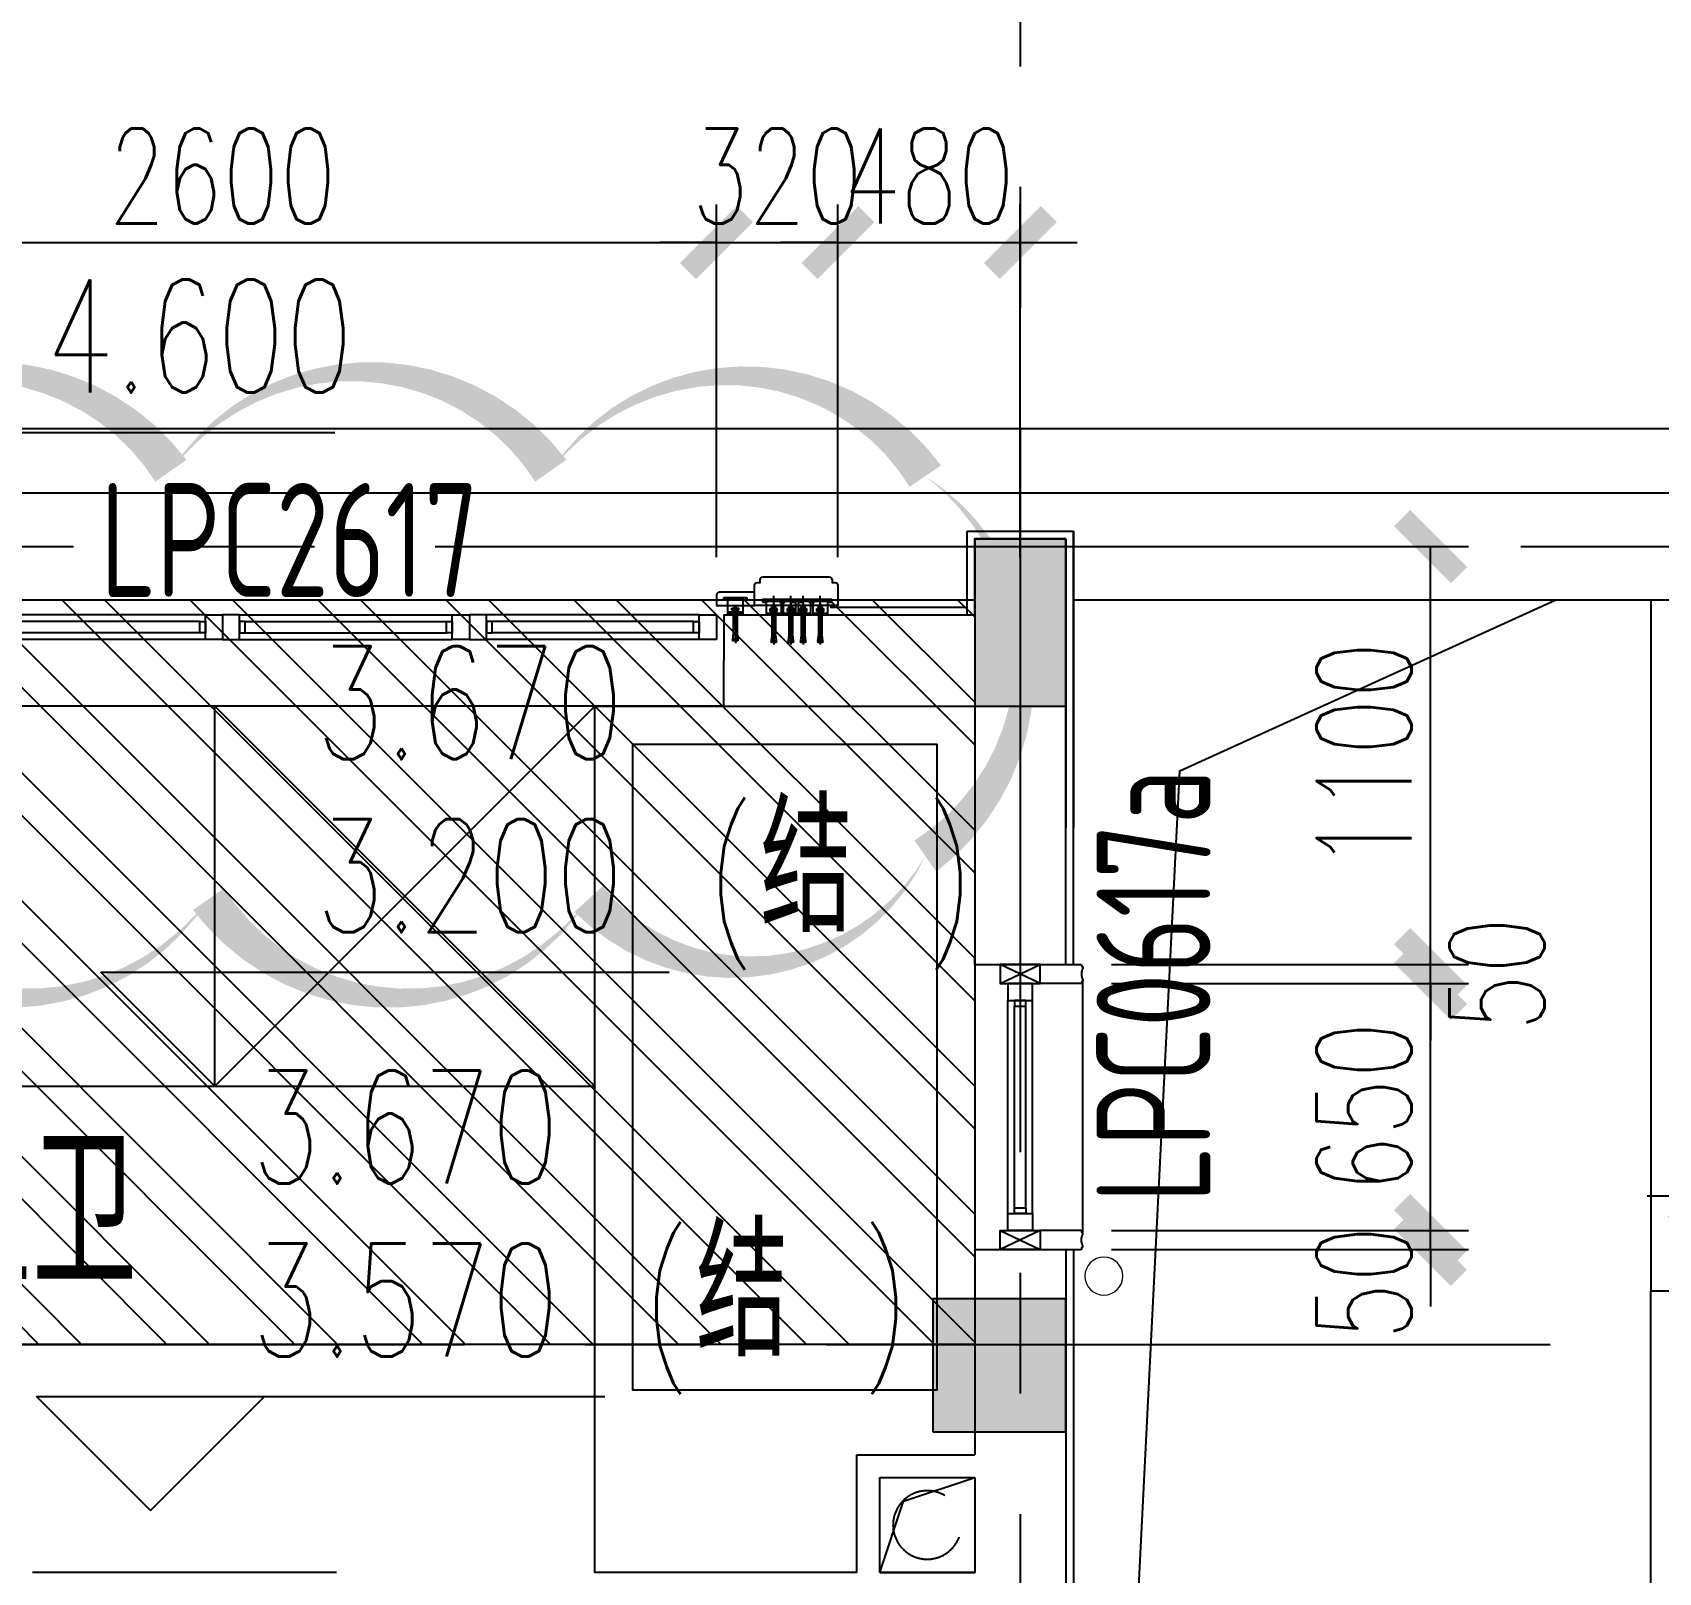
# Model space of a CAD drawing. Extents: x 296441 to 853063, y 459050 to 1117990.
# Drawn here: x 654098 to 658378, y 659470 to 663522 of the extents above; entities that cross this region are included whole.
import ezdxf
from ezdxf.enums import TextEntityAlignment as Align

# ---------------------------------------------------------------- set-up
doc = ezdxf.new("R2010")
doc.units = 0
doc.header["$LTSCALE"] = 1000
for name, pattern in [('14-GRID$0$CENTER2', [28.575, 19.05, -3.175, 3.175, -3.175]), ('5-GRID$0$CENTER2', [28.575, 19.05, -3.175, 3.175, -3.175]), ('CENTER', [50.8, 31.75, -6.35, 6.35, -6.35]), ('DASH', [0.35, 0.25, -0.1]), ('DOTE', [2.42, 2, -0.2, 0.02, -0.2]), ('E1-FL02$0$HIDDEN2', [4.7625, 3.175, -1.5875]), ('E4-FL01$0$HIDDEN', [0.375, 0.25, -0.125])]:
    doc.linetypes.add(name, pattern=pattern)
for name, color, linetype in [('0-COL-H1', 170, 'Continuous'), ('14-GRID$0$G-GRID', 9, '14-GRID$0$CENTER2'), ('14-PLAN-BS01-P$0$A-ANNO-LEVL', 3, 'Continuous'), ('5-GRID$0$G-GRID', 8, '5-GRID$0$CENTER2'), ('5PJ(配件)', 13, 'Continuous'), ('8XX(虚线)', 8, 'DASH'), ('D-TEXT-FL01-mi$0$A-WIND-IDEN', 33, 'Continuous'), ('DIM_ELEV', 3, 'Continuous'), ('DZ-TEXT-FL01$0$A-ROOM-IDEN', 4, 'Continuous'), ('E-TEXT-BS01-MI-14$0$A-WIND-IDEN', 33, 'Continuous'), ('E1-FL02$0$A-HOLE', 211, 'Continuous'), ('E1-FL02$0$A-WALL-FNSH', 6, 'Continuous'), ('E1-FL02$0$AUDIT_I_171201172723-2', 140, 'Continuous'), ('E2-E3-FL02$0$A-SECT-WIND', 155, 'Continuous'), ('E2-E3-FL02$0$A-SECT-WOOD', 17, 'Continuous'), ('E2-E3-FL02$0$A-WALL', 1, 'Continuous'), ('E2-E3-FL02$0$A-WALL-FNSH', 6, 'Continuous'), ('E2-E3-FL02$0$E1-FL02$0$A-FIXT', 162, 'Continuous'), ('E2-E3-FL02$0$E1-FL02$0$A-FLOR', 23, 'Continuous'), ('E2-E3-FL02$0$E1-FL02$0$A-HOLE', 211, 'Continuous'), ('E2-E3-FL02$0$E1-FL02$0$A-OVLK', 140, 'Continuous'), ('E2-E3-FL02$0$E1-FL02$0$A-SECT-WIND', 155, 'Continuous'), ('E2-E3-FL02$0$E1-FL02$0$A-SECT-WOOD', 17, 'Continuous'), ('E2-E3-FL02$0$E1-FL02$0$A-WALL', 1, 'Continuous'), ('E2-E3-FL02$0$E1-FL02$0$A-WALL-FNSH', 6, 'Continuous'), ('E2-E3-FL02$0$E1-FL02$0$AUDIT_I_171201172723-2', 140, 'Continuous'), ('E2-E3-FL02$0$E1-FL02$0$G-XREF', 2, 'Continuous'), ('E2-E3-FL02$0$G-XREF', 2, 'Continuous'), ('E2-E3-FL02$0$menchuangtao1$0$A-DETL-STONE', 42, 'Continuous'), ('E2-E3-FL02$0$menchuangtao1$0$A-WALL', 1, 'Continuous'), ('E2-E3-FL02$0$menchuangtao1$0$A_CUR_FRAME', 112, 'Continuous'), ('E4-FL01$0$A-HOLE', 211, 'Continuous'), ('PUB_TEXT', 7, 'Continuous'), ('WALL', 242, 'Continuous'), ('ZT0_默认图层-----PM、LM、DY、JD', 7, 'Continuous'), ('ZT1_Dim---标注---PM、LM、DY、JD', 252, 'Continuous'), ('ZT3_型材--铝断面-------------JD', 6, 'Continuous'), ('ZT3_辅材--五金件-------------JD', 13, 'Continuous'), ('卫生间降板', 251, 'Continuous')]:
    doc.layers.add(name, color=color, linetype=linetype)
doc.layers.add('E2-E3-FL02$0$E1-FL02$0$P-SEWG-EQPM', color=4, linetype='Continuous', lineweight=0)
doc.layers.add('疑问', color=1, linetype='Continuous', plot=False)
doc.styles.add('_TCH_DIM', font='SIMPLEX', dxfattribs={"bigfont": 'GBCBIG'})
doc.styles.get("Standard").update_dxf_attribs({"font": 'gbenor.shx', "bigfont": 'gbcbig.shx'})
doc.styles.add('ZT-DIMSTYLE', font='ROMANS.shx', dxfattribs={"width": 0.7, "bigfont": 'CHINESE.shx'})
doc.styles.add('ZT_文字标注', font='ROMANS.shx', dxfattribs={"width": 0.7, "bigfont": '@1chinese.shx'})
doc.dimstyles.new('ZT-DIM100', dxfattribs={"dimscale": 100, "dimtxt": 2.5, "dimasz": 1.5, "dimexe": 1, "dimexo": 1, "dimgap": 0.5, "dimtad": 1, "dimdec": 0, "dimdsep": 46, "dimtxsty": 'ZT-DIMSTYLE', "dimblk": 'ARCHTICK', "dimcen": 2.5, "dimclrd": 175, "dimclre": 175, "dimclrt": 7, "dimazin": 2, "dimtfac": 1, "dimtix": 1, "dimtmove": 2, "dimatfit": 3, "dimfxl": 0, "dimarcsym": 0})

# ---------------------------------------------------------------- blocks, each defined once
blk = doc.blocks.new('yyyyij')
at = {"layer": '14-PLAN-BS01-P$0$A-ANNO-LEVL'}
blk.add_line((753393, 159723.4), (754889, 159723.4), dxfattribs=at)
at = {"layer": 'DIM_ELEV'}
for p, q in [((754573, 158003.4), (754273, 158303.4)), ((754273, 158303.4), (755769, 158303.4)), ((754573, 158003.4), (754873, 158303.4)), ((754403.6, 156886.7), (754103.6, 157186.7)), ((754103.6, 157186.7), (755599.6, 157186.7)), ((754403.6, 156886.7), (754703.6, 157186.7))]:
    blk.add_line(p, q, dxfattribs=at)
at = {"layer": 'DZ-TEXT-FL01$0$A-ROOM-IDEN'}
blk.add_text('主卫', height=385.82, dxfattribs=at).set_placement((753813, 157479.6))
at = {"layer": 'E-TEXT-BS01-MI-14$0$A-WIND-IDEN', "color": 2, "width": 0.8}
blk.add_text('LPC2617', height=300, dxfattribs=at).set_placement((754271.3, 159290.5))
blk.add_text('LPC0617a', height=300, rotation=90, dxfattribs=at).set_placement((757193.7, 157696.7, 0.1))
at = {"layer": 'PUB_TEXT', "style": '_TCH_DIM', "width": 0.705882}
for s, p in [('4.600', (754127.4, 159828.4)), ('3.670', (754839, 158863.4)), ('(', (755869, 158408.4)), (')', (756444.8, 158408.4)), ('3.200', (754839, 158408.4)), ('3.670', (754669.6, 157746.7)), ('(', (755699.6, 157291.7)), (')', (756275.4, 157291.7)), ('3.570', (754669.6, 157291.7))]:
    blk.add_text(s, height=297.5, dxfattribs=at).set_placement(p)
at = {"layer": 'PUB_TEXT', "style": '_TCH_DIM'}
for p in [(756009, 158408.4), (755839.6, 157291.7)]:
    blk.add_text('结', height=337.6, dxfattribs=at).set_placement(p)
blk = doc.blocks.new('EWRV')
at = {"layer": 'E1-FL02$0$A-WALL-FNSH'}
for p in [(1752001.8, 629233.7), (1752641.8, 625033.7)]:
    blk.add_line(p, (1752641.8, 629233.7), dxfattribs=at)
at = {"layer": 'E1-FL02$0$AUDIT_I_171201172723-2'}
blk.add_lwpolyline([(1752641.8, 631053.7), (1752641.8, 629233.7)], dxfattribs=at)
blk = doc.blocks.new('E2-E3-FL02$0$menchuangtao1')
at = {"layer": 'E2-E3-FL02$0$menchuangtao1$0$A-DETL-STONE'}
blk.add_lwpolyline([(-10, -52.5), (-10, -159.2, -0.471625), (-15, -162.1, -0.528396), (-19.5, -164.7, 0.241692), (-50.5, -164.7, -0.528396), (-55, -162.1, -0.471625), (-60, -159.2), (-60, -52.5)], format="xyb", close=True, dxfattribs=at)
at = {"layer": 'E2-E3-FL02$0$menchuangtao1$0$A-WALL'}
for p, q in [((-10, 120), (-10, -120)), ((-10, 120), (10, 120)), ((-10, -120), (10, -120))]:
    blk.add_line(p, q, dxfattribs=at)
at = {"layer": 'E2-E3-FL02$0$menchuangtao1$0$A_CUR_FRAME'}
for p, q in [((-60, -52.5), (-10, 52.5)), ((-60, 52.5), (-10, -52.5))]:
    blk.add_line(p, q, dxfattribs=at)
blk.add_lwpolyline([(-10, -52.5), (-10, 52.5), (-60, 52.5), (-60, -52.5)], close=True, dxfattribs=at)
blk = doc.blocks.new('*U155')
at = {"layer": 'E2-E3-FL02$0$E1-FL02$0$A-SECT-WIND'}
for p, q in [((45, 32.5), (605, 32.5)), ((60, 15), (590, 15)), ((45, -32.5), (605, -32.5)), ((60, -15), (590, -15))]:
    blk.add_line(p, q, dxfattribs=at)
at = {"layer": 'E2-E3-FL02$0$E1-FL02$0$A-SECT-WOOD'}
for points in [[(0, 32.5), (45, 32.5), (45, -32.5), (0, -32.5)], [(60, 15), (60, -15), (45, -15), (45, 15)], [(590, 15), (590, -15), (605, -15), (605, 15)], [(650, 32.5), (605, 32.5), (605, -32.5), (650, -32.5)]]:
    blk.add_lwpolyline(points, close=True, dxfattribs=at)
blk = doc.blocks.new('*U156')
at = {"layer": 'E2-E3-FL02$0$A-SECT-WIND'}
for p, q in [((45, 32.5), (605, 32.5)), ((60, 15), (590, 15)), ((45, -32.5), (605, -32.5)), ((60, -15), (590, -15))]:
    blk.add_line(p, q, dxfattribs=at)
at = {"layer": 'E2-E3-FL02$0$A-SECT-WOOD'}
for points in [[(0, 32.5), (45, 32.5), (45, -32.5), (0, -32.5)], [(60, 15), (60, -15), (45, -15), (45, 15)], [(590, 15), (590, -15), (605, -15), (605, 15)], [(650, 32.5), (605, 32.5), (605, -32.5), (650, -32.5)]]:
    blk.add_lwpolyline(points, close=True, dxfattribs=at)
blk = doc.blocks.new('ZT_钢膨胀螺栓_M10X95')
at = {"layer": 'ZT3_辅材--五金件-------------JD', "color": 1, "linetype": 'DOTE', "ltscale": 5}
blk.add_line((-27, 0), (82, 0), dxfattribs=at)
at = {"layer": 'ZT3_辅材--五金件-------------JD'}
for p, q in [((-17.5, 5), (-19, 3.5)), ((-19, -3.5), (-19, 3.5)), ((-13, 4.2), (-18.2, 4.2)), ((-13, 5), (-17.5, 5)), ((-17.5, 5), (-17.5, -5)), ((-16, 5), (-16, -5)), ((-14.5, 5), (-14.5, -5)), ((-13, -6.9), (-13, 6.9)), ((-4.6, 9.2), (-12.5, 9.2)), ((-4.6, 4.6), (-12.5, 4.6)), ((-4.6, -9.2), (-4.6, 9.2)), ((-2, 0.7), (-4.6, -0.2)), ((-2, 0), (-4.6, -0.9)), ((0, 5), (55, 5)), ((55, 5), (55, -5)), ((57.1, 4.1), (55, 4.1)), ((57.1, 1), (55, 1)), ((57.1, 5), (72.4, 7)), ((57.1, -5), (57.1, 5)), ((72.4, 0.4), (60.5, 0.4)), ((72.4, 7), (72.4, 0.4)), ((72.4, 6.5), (74.9, 6.9)), ((76, 5.9), (76, -5.9)), ((-17.5, -5), (-19, -3.5)), ((-13, -4.2), (-18.2, -4.2)), ((-13, -5), (-17.5, -5)), ((-4.6, -4.6), (-12.5, -4.6)), ((-4.6, -9.2), (-12.5, -9.2)), ((55, -5), (0, -5)), ((57.1, -1), (55, -1)), ((57.1, -4.1), (55, -4.1)), ((72.4, -7), (57.1, -5)), ((60.5, -0.4), (72.4, -0.4)), ((72.4, -0.4), (72.4, -7)), ((74.9, -6.9), (72.4, -6.5))]:
    blk.add_line(p, q, dxfattribs=at)
for centre, radius, start, end in [((-7.4, 6.9), 5.58, 155.5673, 204.4327), ((8.6, 0), 21.6, 167.6432, 192.3568), ((59.6, 0), 1.04, 23.5782, 336.4218), ((75, 5.9), 1, 0, 97.412), ((-7.4, -6.9), 5.58, 155.5673, 204.4327), ((75, -5.9), 1, 262.588, 0)]:
    blk.add_arc(centre, radius, start, end, dxfattribs=at)
at = {"layer": 'Defpoints', "color": 250, "style": 'ZT_文字标注', "width": 0.7}
for s, p in [('M10', (-9, 7.2)), ('95', (-9, -6.2))]:
    blk.add_text(s, height=1.5, rotation=90, dxfattribs=at).set_placement(p, align=Align.MIDDLE)
blk = doc.blocks.new('*U2473')
at = {"layer": 'ZT3_辅材--五金件-------------JD', "rotation": 270}
blk.add_blockref('ZT_钢膨胀螺栓_M10X95', (0, 0), dxfattribs=at)
blk = doc.blocks.new('L形挂件')
at = {"layer": '8XX(虚线)', "ltscale": 25}
h = blk.add_hatch(dxfattribs=at)
h.set_pattern_fill('AR-SAND', color=256, scale=0.05, style=0)
h.set_pattern_definition([(52.5, (-25.0006, -59.7017), (2.44707, -0.08), [0, -1.9304, 0, -2.159, 0, -2.06375]), (82.5, (-25.0006, -59.7017), (3.58413, 2.24762), [0, -1.0414, 0, -1.7399, 0, -0.66675]), (122.5, (-25.0006, -61.2638), (0.00719, 3.95496), [0, -0.635, 0, -2.286, 0, -2.9845]), (132.5, (-25.0006, -61.2638), (1.11465, 3.81778), [0, -0.3175, 0, -1.4986, 0, -1.7145])])
edge = h.paths.add_edge_path()
edge.add_line((-34, -29.7), (-41, -29.7))
edge.add_line((-41, -29.7), (-41, -59.7))
edge.add_line((-41, -59.7), (-39.5, -59.7))
edge.add_line((-39.5, -59.7), (-39.5, -40.9))
edge.add_arc((-38.3, -40.9), 1.2, 90, 180, ccw=False)
edge.add_line((-38.3, -39.7), (-34, -39.7))
edge.add_line((-34, -39.7), (-34, -29.7))
edge = h.paths.add_edge_path()
edge.add_line((-41, -89.7), (-34, -89.7))
edge.add_line((-34, -89.7), (-34, -79.7))
edge.add_line((-34, -79.7), (-38.3, -79.7))
edge.add_arc((-38.3, -78.5), 1.2, -180, -90, ccw=False)
edge.add_line((-39.5, -78.5), (-39.5, -59.7))
edge.add_line((-39.5, -59.7), (-41, -59.7))
edge.add_line((-41, -59.7), (-41, -89.7))
h = blk.add_hatch(dxfattribs=at)
h.set_pattern_fill('AR-SAND', color=256, scale=0.05, angle=180, style=0)
h.set_pattern_definition([(52.5, (-25.0006, -104.7017), (2.44707, -0.08), [0, -1.9304, 0, -2.159, 0, -2.06375]), (82.5, (-25.0006, -104.7017), (3.58413, 2.24762), [0, -1.0414, 0, -1.7399, 0, -0.66675]), (122.5, (-25.0006, -106.2638), (0.00719, 3.95496), [0, -0.635, 0, -2.286, 0, -2.9845]), (132.5, (-25.0006, -106.2638), (1.11465, 3.81778), [0, -0.3175, 0, -1.4986, 0, -1.7145])])
edge = h.paths.add_edge_path()
edge.add_line((-41, -134.7), (-34, -134.7))
edge.add_line((-34, -134.7), (-34, -124.7))
edge.add_line((-34, -124.7), (-38.3, -124.7))
edge.add_arc((-38.3, -123.5), 1.2, -180, -90, ccw=False)
edge.add_line((-39.5, -123.5), (-39.5, -104.7))
edge.add_line((-39.5, -104.7), (-41, -104.7))
edge.add_line((-41, -104.7), (-41, -134.7))
edge = h.paths.add_edge_path()
edge.add_line((-34, -74.7), (-41, -74.7))
edge.add_line((-41, -74.7), (-41, -104.7))
edge.add_line((-41, -104.7), (-39.5, -104.7))
edge.add_line((-39.5, -104.7), (-39.5, -85.9))
edge.add_arc((-38.3, -85.9), 1.2, 90, 180, ccw=False)
edge.add_line((-38.3, -84.7), (-34, -84.7))
edge.add_line((-34, -84.7), (-34, -74.7))
at = {"color": 8}
for p, q in [((-41, -29.7), (-34, -29.7)), ((-41, -74.7), (-34, -74.7))]:
    blk.add_line(p, q, dxfattribs=at)
at = {"color": 1, "linetype": 'CENTER', "ltscale": 10}
for p, q in [((40, -59.7), (-50, -59.7)), ((40, -59.7), (-50, -59.7)), ((40, -104.7), (-50, -104.7)), ((40, -104.7), (-50, -104.7))]:
    blk.add_line(p, q, dxfattribs=at)
at = {"layer": '5PJ(配件)'}
for p, q in [((-4, -79.7), (-4, -39.7)), ((-38.3, -84.7), (-25, -84.7)), ((-35.5, -124.7), (-35.5, -84.7)), ((-39.5, -110.9), (-39.5, -85.9)), ((-39.5, -123.5), (-39.5, -110.9)), ((-25, -124.7), (-38.3, -124.7))]:
    blk.add_line(p, q, dxfattribs=at)
for points in [[(-25, -39.7), (0, -39.7)], [(0, -40.1), (0, -79.7), (-25, -79.7)], [(-25, -84.7), (0, -84.7), (0, -124.7)], [(0, -124.7), (-25, -124.7)]]:
    blk.add_lwpolyline(points, dxfattribs=at)
for centre, start, end in [((-38.3, -85.9), 90, 180), ((-38.3, -123.5), 180, 270)]:
    blk.add_arc(centre, 1.2, start, end, dxfattribs=at)
at = {"layer": '8XX(虚线)', "ltscale": 25}
for p, q in [((-41, -89.7), (-41, -29.7)), ((-34, -29.7), (-34, -39.7)), ((-41, -134.7), (-41, -74.7)), ((-34, -74.7), (-34, -84.7)), ((-34, -79.7), (-34, -89.7)), ((-34, -89.7), (-41, -89.7)), ((-34, -124.7), (-34, -134.7)), ((-34, -134.7), (-41, -134.7))]:
    blk.add_line(p, q, dxfattribs=at)
at = {"layer": '8XX(虚线)', "linetype": 'Continuous', "ltscale": 25}
for p, q in [((-39.5, -65.9), (-39.5, -40.9)), ((-38.3, -39.7), (-25, -39.7)), ((-35.5, -79.7), (-35.5, -39.7)), ((-39.5, -78.5), (-39.5, -65.9)), ((-25, -79.7), (-38.3, -79.7))]:
    blk.add_line(p, q, dxfattribs=at)
at = {"layer": '8XX(虚线)', "linetype": 'DASH', "ltscale": 25}
blk.add_line((-4, -124.7), (-4, -84.7), dxfattribs=at)
for centre, start, end in [((-38.3, -40.9), 90, 180), ((-38.3, -78.5), 180, 270)]:
    blk.add_arc(centre, 1.2, start, end, dxfattribs=at)
at = {"layer": 'ZT3_辅材--五金件-------------JD', "rotation": 90}
for p in [(-4, -59.7), (-4, -104.7)]:
    blk.add_blockref('*U2473', p, dxfattribs=at)
blk = doc.blocks.new('20180521.08271243')
at = {"layer": '8XX(虚线)', "ltscale": 25}
h = blk.add_hatch(dxfattribs=at)
h.set_pattern_fill('AR-SAND', color=256, scale=0.05, angle=360, style=0)
h.set_pattern_definition([(232.5, (-292719.11, -161804.6666), (-2.447066187, 0.080001565), [0, -1.9304, 0, -2.159, 0, -2.06375]), (262.5, (-292719.11, -161804.6666), (-3.584125503, -2.247616416), [0, -1.0414, 0, -1.7399, 0, -0.66675]), (302.5, (-292719.11, -161803.1045), (-0.007185923, -3.954961851), [0, -0.635, 0, -2.286, 0, -2.9845]), (312.5, (-292719.11, -161803.1045), (-1.114646616, -3.817782262), [0, -0.3175, 0, -1.4986, 0, -1.7145])])
edge = h.paths.add_edge_path()
edge.add_line((30, 36), (30, 29))
edge.add_line((30, 29), (20, 29))
edge.add_line((20, 29), (20, 33.3))
edge.add_arc((18.8, 33.3), 1.2, 360, 450)
edge.add_line((18.8, 34.5), (0, 34.5))
edge.add_line((0, 34.5), (0, 36))
edge.add_line((0, 36), (30, 36))
edge = h.paths.add_edge_path()
edge.add_line((-30, 29), (-30, 36))
edge.add_line((-30, 36), (0, 36))
edge.add_line((0, 36), (0, 34.5))
edge.add_line((0, 34.5), (-18.8, 34.5))
edge.add_arc((-18.8, 33.3), 1.2, 90, 180)
edge.add_line((-20, 33.3), (-20, 29))
edge.add_line((-20, 29), (-30, 29))
at = {"color": 8}
blk.add_line((-30, 36, 0), (-30, 29, 0), dxfattribs=at)
at = {"color": 1, "linetype": 'CENTER', "ltscale": 10}
blk.add_line((0, -50), (0, 9.5), dxfattribs=at)
blk.add_line((0, -50), (0, 9.5), dxfattribs=at)
at = {"layer": '5PJ(配件)'}
for p, q in [((-20, 33.3, 0), (-20, 30, 0)), ((20, 30.5, 0), (-20, 30.5, 0)), ((6.2, 34.5, 0), (-18.8, 34.5, 0)), ((18.8, 34.5, 0), (6.2, 34.5, 0)), ((20, 30, 0), (20, 33.3, 0)), ((20, -2), (-20, -2)), ((20, -6), (-20, -6))]:
    blk.add_line(p, q, dxfattribs=at)
for points in [[(-20, 30), (-20, -10), (20, -10)], [(20, -10), (20, 30)]]:
    blk.add_lwpolyline(points, dxfattribs=at)
for centre, start, end in [((-18.8, 33.3, 0), 90, 180), ((18.8, 33.3, 0), 0, 90)]:
    blk.add_arc(centre, 1.2, start, end, dxfattribs=at)
at = {"layer": '8XX(虚线)', "ltscale": 25}
for p, q in [((30, 36, 0), (-30, 36, 0)), ((-30, 29, 0), (-20, 29, 0)), ((-25, 29, 0), (-20, 29, 0)), ((20, 29, 0), (30, 29, 0)), ((30, 29, 0), (30, 36, 0))]:
    blk.add_line(p, q, dxfattribs=at)
at = {"layer": 'ZT3_辅材--五金件-------------JD'}
for p, q in [((-9.2, 2.6), (-9.2, 7.5)), ((9.2, 2.6), (-9.2, 2.6)), ((6.9, 8), (-6.9, 8)), ((-5, 8), (-5, 9.5)), ((-5, 9.5), (5, 9.5)), ((-4.6, 2.6), (-4.6, 7.5)), ((-4.3, 8), (-4.3, 9.5)), ((-0.7, 0), (0.2, 2.6)), ((0, 0), (0.9, 2.6)), ((4.2, 8), (4.2, 9.5)), ((4.6, 2.6), (4.6, 7.5)), ((5, 8), (5, 9.5)), ((9.2, 2.6), (9.2, 7.5)), ((-5, -2), (-5, -57)), ((5, -57), (5, -2)), ((-5, -59.1), (-7, -74.4)), ((-7, -74.4), (-0.4, -74.4)), ((-6.5, -74.4), (-6.9, -76.9)), ((-5.9, -78), (5.9, -78)), ((-5, -57), (5, -57)), ((5, -59.1), (-5, -59.1)), ((-4.1, -59.1), (-4.1, -57)), ((-1, -59.1), (-1, -57)), ((-0.4, -74.4), (-0.4, -62.5)), ((0.4, -62.5), (0.4, -74.4)), ((0.4, -74.4), (7, -74.4)), ((1, -59.1), (1, -57)), ((4.1, -59.1), (4.1, -57)), ((7, -74.4), (5, -59.1)), ((6.9, -76.9), (6.5, -74.4))]:
    blk.add_line(p, q, dxfattribs=at)
at = {"layer": 'ZT3_辅材--五金件-------------JD', "color": 1, "linetype": 'DOTE', "ltscale": 5}
blk.add_line((0, 9.5), (0, -84), dxfattribs=at)
at = {"layer": 'ZT3_辅材--五金件-------------JD'}
for centre, radius, start, end in [((-6.9, 2.4), 5.58, 65.5673, 114.4327), ((0, -13.6), 21.6, 77.6432, 102.3568), ((6.9, 2.4), 5.58, 65.5673, 114.4327), ((-5.9, -77), 1, 172.588, 270), ((0, -61.6), 1.04, 293.5782, 246.4218), ((5.9, -77), 1, 270, 7.412)]:
    blk.add_arc(centre, radius, start, end, dxfattribs=at)
at = {"layer": 'Defpoints', "color": 250, "style": 'ZT_文字标注', "text_generation_flag": 4, "width": 0.7}
for s, p in [('M10', (-7.2, 7)), ('95', (6.2, 7))]:
    blk.add_text(s, height=1.5, rotation=180, dxfattribs=at).set_placement(p, align=Align.MIDDLE)
blk = doc.blocks.new('20191017190147')
at = {"layer": 'ZT3_型材--铝断面-------------JD', "ltscale": 0.02}
blk.add_lwpolyline([(-80, -25), (-80, -77, -0.414214), (-88, -85), (-95, -85), (-95, -92, -0.414214), (-103, -100), (-245, -100), (-277, -100, -0.414214), (-285, -92), (-285, -85), (-292, -85, -0.414214), (-300, -77), (-300, -25), (-80, -25)], format="xyb", dxfattribs=at)
at = {"layer": 'ZT3_型材--铝断面-------------JD', "ltscale": 0.02, "elevation": 0}
blk.add_lwpolyline([(-80, -25), (-80, -60), (10, -60, 0.414214), (20, -50), (20, -25)], format="xyb", close=True, dxfattribs=at)
at = {"layer": 'ZT0_默认图层-----PM、LM、DY、JD', "ltscale": 10, "xscale": -1, "rotation": 180}
blk.add_blockref('20180521.08271243', (-30, -10), dxfattribs=at)
at = {"layer": 'ZT1_Dim---标注---PM、LM、DY、JD', "ltscale": 10, "xscale": -1, "rotation": 270}
for p in [(-148.9, 0), (-71.5, 0)]:
    blk.add_blockref('L形挂件', p, dxfattribs=at)
blk = doc.blocks.new('FF12')
at = {"layer": '卫生间降板'}
h = blk.add_hatch(dxfattribs=at)
h.set_pattern_fill('ANSI32', color=256, scale=50)
h.set_pattern_definition([(45, (-547030.94, 319712.65), (-168.3798, 168.3798), []), (45, (-546918.68, 319712.65), (-168.3798, 168.3798), [])])
h.paths.add_polyline_path([(673306.2, 108885.5), (665766.2, 108885.5), (665766.2, 106925.5), (673306.2, 106925.5)])
at = {"layer": '5-GRID$0$G-GRID'}
blk.add_lwpolyline([(673306.2, 108885.5), (665766.2, 108885.5), (665766.2, 106925.5), (673306.2, 106925.5)], close=True, dxfattribs=at)
at = {"layer": 'E1-FL02$0$A-HOLE', "linetype": 'E1-FL02$0$HIDDEN2'}
blk.add_lwpolyline([(666016.2, 106325.5), (665953.7, 106513), (665766.2, 106575.5)], dxfattribs=at)
at = {"layer": 'E2-E3-FL02$0$A-WALL'}
for p, q in [((665766.2, 109045.5), (665526.2, 109045.5)), ((665526.2, 109045.5), (665526.2, 108285.5)), ((665766.2, 108845.5), (665766.2, 109045.5)), ((666426.2, 108845.5), (665766.2, 108845.5))]:
    blk.add_line(p, q, dxfattribs=at)
at = {"layer": 'E2-E3-FL02$0$A-WALL-FNSH'}
for p, q in [((665786.2, 109065.5), (665506.2, 109065.5)), ((665506.2, 109065.5), (665506.2, 108285.5)), ((665786.2, 108865.5), (665786.2, 109065.5)), ((666146.2, 108865.5), (665786.2, 108865.5))]:
    blk.add_line(p, q, dxfattribs=at)
at = {"layer": 'E2-E3-FL02$0$E1-FL02$0$A-FIXT'}
for p, q in [((667766.2, 107605.5), (666766.2, 108605.5)), ((667766.2, 108605.5), (666766.2, 107605.5)), ((667766.2, 107605.5), (667766.2, 108605.5)), ((669416.2, 107605.5), (666766.2, 107605.5))]:
    blk.add_line(p, q, dxfattribs=at)
for points in [[(666076.2, 106325.5), (666766.2, 106325.5), (666766.2, 108605.5), (665766.2, 108605.5), (665766.2, 106635.5)], [(665766.2, 106575.5), (665766.2, 106325.5), (666016.2, 106325.5)]]:
    blk.add_lwpolyline(points, dxfattribs=at)
blk.add_lwpolyline([(666666.2, 108505.5), (665866.2, 108505.5), (665866.2, 106805.5), (666666.2, 106805.5)], close=True, dxfattribs=at)
at = {"layer": 'E2-E3-FL02$0$E1-FL02$0$A-FLOR'}
blk.add_line((667446.2, 106325.5), (668246.2, 106325.5), dxfattribs=at)
at = {"layer": 'E2-E3-FL02$0$E1-FL02$0$A-HOLE'}
blk.add_lwpolyline([(665506.2, 102865.5), (665226.2, 108435.5), (664236.2, 108885.5)], dxfattribs=at)
at = {"layer": 'E2-E3-FL02$0$E1-FL02$0$A-OVLK'}
for p, q in [((665766.2, 107935.5), (665766.2, 107175.5)), ((665481.2, 107217.4), (665481.2, 107883.6))]:
    blk.add_line(p, q, dxfattribs=at)
at = {"layer": 'E2-E3-FL02$0$E1-FL02$0$A-WALL'}
for p, q in [((665766.2, 109045.5), (665526.2, 109045.5)), ((665526.2, 107935.5), (665526.2, 109045.5)), ((665766.2, 108845.5), (665766.2, 109045.5)), ((666426.2, 108845.5), (665766.2, 108845.5)), ((666426.2, 108845.5), (666426.2, 108725.5)), ((666426.2, 108605.5), (666426.2, 108725.5)), ((666426.2, 108725.5), (666426.2, 108725.5)), ((666426.2, 108605.5), (665766.2, 108605.5)), ((665526.2, 107175.5), (665526.2, 106055.2)), ((665526.2, 107175.5), (665526.2, 105815.5)), ((665766.2, 107175.5), (665766.2, 106635.5)), ((665766.2, 106575.5), (665766.2, 106325.5)), ((665766.2, 106575.5), (665766.2, 106325.5)), ((666016.2, 106325.5), (665766.2, 106325.5)), ((666016.2, 106325.5), (665766.2, 106325.5))]:
    blk.add_line(p, q, dxfattribs=at)
at = {"layer": 'E2-E3-FL02$0$E1-FL02$0$A-WALL-FNSH'}
for p, q in [((665786.2, 109065.5), (665506.2, 109065.5)), ((665506.2, 107925.5), (665506.2, 109065.5)), ((665786.2, 108845.5), (665786.2, 109065.5)), ((665506.2, 107175.5), (665506.2, 106055.2)), ((665506.2, 107175.5), (665506.2, 105805.5))]:
    blk.add_line(p, q, dxfattribs=at)
at = {"layer": 'E2-E3-FL02$0$E1-FL02$0$AUDIT_I_171201172723-2'}
for p, q in [((665506.2, 108885.5), (663646.2, 108885.5)), ((666426.2, 108605.5), (669066.2, 108605.5))]:
    blk.add_line(p, q, dxfattribs=at)
for points in [[(663829.9, 109335.5), (673586.2, 109335.5)], [(663829.9, 109165.5), (673586.2, 109165.5)]]:
    blk.add_lwpolyline(points, dxfattribs=at)
at = {"layer": 'E2-E3-FL02$0$E1-FL02$0$P-SEWG-EQPM'}
blk.add_circle((665426.2, 107105.5), 50, dxfattribs=at)
at = {"layer": 'E4-FL01$0$A-HOLE', "linetype": 'E4-FL01$0$HIDDEN'}
blk.add_circle((665891.2, 106450.5), 90, dxfattribs=at)
at = {"layer": 'WALL'}
for p, q in [((666046.2, 106635.5), (665766.2, 106635.5)), ((666076.2, 106635.5), (666046.2, 106635.5)), ((666076.2, 106575.5), (666076.2, 106635.5)), ((666016.2, 106575.5), (665766.2, 106575.5)), ((665766.2, 106575.5), (665766.2, 106325.5)), ((666016.2, 106325.5), (666016.2, 106575.5)), ((666076.2, 106575.5), (666076.2, 106575.5)), ((666076.2, 106325.5), (666076.2, 106575.5)), ((666016.2, 106325.5), (665766.2, 106325.5))]:
    blk.add_line(p, q, dxfattribs=at)
at = {"ltscale": 20, "xscale": -1, "rotation": 180}
blk.add_blockref('20191017190147', (666426.2, 108845.5, 0), dxfattribs=at)
at = {"extrusion": (0, 0, -1), "zscale": -1, "rotation": 90}
blk.add_blockref('*U155', (-665646.2, 107225.5), dxfattribs=at)
at = {"layer": 'E2-E3-FL02$0$E1-FL02$0$G-XREF', "extrusion": (0, 0, -1), "zscale": -1, "rotation": 90}
blk.add_blockref('E2-E3-FL02$0$menchuangtao1', (-665646.2, 107935.5), dxfattribs=at)
at = {"layer": 'E2-E3-FL02$0$E1-FL02$0$G-XREF', "rotation": 270}
blk.add_blockref('E2-E3-FL02$0$menchuangtao1', (665646.2, 107165.5), dxfattribs=at)
at = {"layer": 'E2-E3-FL02$0$G-XREF', "xscale": -1, "rotation": 180}
for p in [(666446.2, 108813), (667746.2, 108813)]:
    blk.add_blockref('*U156', p, dxfattribs=at)
at = {"layer": 'E2-E3-FL02$0$G-XREF', "rotation": 180}
blk.add_blockref('*U156', (667746.2, 108813), dxfattribs=at)
blk = doc.blocks.new('_ArchTick')
at = {"color": 0, "linetype": 'ByBlock', "const_width": 0.4}
blk.add_lwpolyline([(-0.5, -0.5), (0.5, 0.5)], dxfattribs=at)
blk = doc.blocks.new('*D1114')
at = {"layer": 'Defpoints', "color": 0, "ltscale": 1000, "transparency": 16777216}
for p in [(656838.5, 662169.5), (657778.4, 662169.5), (656838.5, 661069.5)]:
    blk.add_point(p, dxfattribs=at)
at = {"layer": 'ZT1_Dim---标注---PM、LM、DY、JD', "color": 175, "linetype": 'ByBlock', "lineweight": -2, "ltscale": 1000, "transparency": 16777216}
for p, q in [((656938.5, 662169.5), (657878.4, 662169.5)), ((657778.4, 661069.5), (657778.4, 662169.5)), ((656938.5, 661069.5), (657878.4, 661069.5))]:
    blk.add_line(p, q, dxfattribs=at)
at = {"layer": 'ZT1_Dim---标注---PM、LM、DY、JD', "color": 175, "lineweight": -2, "ltscale": 1000, "transparency": 16777216, "xscale": 150, "yscale": 150, "zscale": 150}
for p, rotation in [((657778.4, 662169.5), 90), ((657778.4, 661069.5), 270)]:
    blk.add_blockref('_ArchTick', p, dxfattribs=dict(at, rotation=rotation))
at = {"layer": 'ZT1_Dim---标注---PM、LM、DY、JD', "color": 7, "ltscale": 1000, "transparency": 16777216, "insert": (657603.4, 661619.5), "char_height": 250, "attachment_point": 5, "rotation": 90, "style": 'ZT-DIMSTYLE'}
blk.add_mtext('1100', dxfattribs=at)
blk = doc.blocks.new('*D1115')
at = {"layer": 'Defpoints', "color": 0, "ltscale": 1000, "transparency": 16777216}
for p in [(656838.5, 661069.5), (657778.4, 661069.5), (656838.5, 661019.5)]:
    blk.add_point(p, dxfattribs=at)
at = {"layer": 'ZT1_Dim---标注---PM、LM、DY、JD', "color": 175, "linetype": 'ByBlock', "lineweight": -2, "ltscale": 1000, "transparency": 16777216}
for p, q in [((657778.4, 661069.5), (657778.4, 661219.5)), ((656938.5, 661069.5), (657878.4, 661069.5)), ((657778.4, 661019.5), (657778.4, 661069.5)), ((656938.5, 661019.5), (657878.4, 661019.5)), ((657778.4, 661019.5), (657778.4, 660869.5))]:
    blk.add_line(p, q, dxfattribs=at)
at = {"layer": 'ZT1_Dim---标注---PM、LM、DY、JD', "color": 175, "lineweight": -2, "ltscale": 1000, "transparency": 16777216, "xscale": 150, "yscale": 150, "zscale": 150}
for p, rotation in [((657778.4, 661069.5), 270), ((657778.4, 661019.5), 90)]:
    blk.add_blockref('_ArchTick', p, dxfattribs=dict(at, rotation=rotation))
at = {"layer": 'ZT1_Dim---标注---PM、LM、DY、JD', "color": 7, "ltscale": 1000, "transparency": 16777216, "insert": (657953.4, 661044.5), "char_height": 250, "attachment_point": 5, "rotation": 90, "style": 'ZT-DIMSTYLE'}
blk.add_mtext('50', dxfattribs=at)
blk = doc.blocks.new('*D1116')
at = {"layer": 'Defpoints', "color": 0, "ltscale": 1000, "transparency": 16777216}
for p in [(656838.5, 661019.5), (657778.4, 661019.5), (656838.5, 660369.5)]:
    blk.add_point(p, dxfattribs=at)
at = {"layer": 'ZT1_Dim---标注---PM、LM、DY、JD', "color": 175, "linetype": 'ByBlock', "lineweight": -2, "ltscale": 1000, "transparency": 16777216}
for p, q in [((656938.5, 661019.5), (657878.4, 661019.5)), ((657778.4, 660369.5), (657778.4, 661019.5)), ((656938.5, 660369.5), (657878.4, 660369.5))]:
    blk.add_line(p, q, dxfattribs=at)
at = {"layer": 'ZT1_Dim---标注---PM、LM、DY、JD', "color": 175, "lineweight": -2, "ltscale": 1000, "transparency": 16777216, "xscale": 150, "yscale": 150, "zscale": 150}
for p, rotation in [((657778.4, 661019.5), 90), ((657778.4, 660369.5), 270)]:
    blk.add_blockref('_ArchTick', p, dxfattribs=dict(at, rotation=rotation))
at = {"layer": 'ZT1_Dim---标注---PM、LM、DY、JD', "color": 7, "ltscale": 1000, "transparency": 16777216, "insert": (657603.4, 660694.5), "char_height": 250, "attachment_point": 5, "rotation": 90, "style": 'ZT-DIMSTYLE'}
blk.add_mtext('650', dxfattribs=at)
blk = doc.blocks.new('*D1117')
at = {"layer": 'Defpoints', "color": 0, "ltscale": 1000, "transparency": 16777216}
for p in [(656838.5, 660369.5), (657778.4, 660369.5), (656838.5, 660319.5)]:
    blk.add_point(p, dxfattribs=at)
at = {"layer": 'ZT1_Dim---标注---PM、LM、DY、JD', "color": 175, "linetype": 'ByBlock', "lineweight": -2, "ltscale": 1000, "transparency": 16777216}
for p, q in [((657778.4, 660369.5), (657778.4, 660519.5)), ((656938.5, 660369.5), (657878.4, 660369.5)), ((657778.4, 660319.5), (657778.4, 660369.5)), ((656938.5, 660319.5), (657878.4, 660319.5)), ((657778.4, 660319.5), (657778.4, 660169.5))]:
    blk.add_line(p, q, dxfattribs=at)
at = {"layer": 'ZT1_Dim---标注---PM、LM、DY、JD', "color": 175, "lineweight": -2, "ltscale": 1000, "transparency": 16777216, "xscale": 150, "yscale": 150, "zscale": 150}
for p, rotation in [((657778.4, 660369.5), 270), ((657778.4, 660319.5), 90)]:
    blk.add_blockref('_ArchTick', p, dxfattribs=dict(at, rotation=rotation))
at = {"layer": 'ZT1_Dim---标注---PM、LM、DY、JD', "color": 7, "ltscale": 1000, "transparency": 16777216, "insert": (657603.4, 660232), "char_height": 250, "attachment_point": 5, "rotation": 90, "style": 'ZT-DIMSTYLE'}
blk.add_mtext('50', dxfattribs=at)
blk = doc.blocks.new('*D1141')
at = {"layer": 'Defpoints', "color": 0, "ltscale": 1000, "transparency": 16777216}
for p in [(658998.5, 660459.9), (658498.5, 660234.4), (658998.5, 660189.5)]:
    blk.add_point(p, dxfattribs=at)
at = {"layer": 'ZT1_Dim---标注---PM、LM、DY、JD', "color": 175, "linetype": 'ByBlock', "lineweight": -2, "ltscale": 1000, "transparency": 16777216}
for p, q in [((658498.5, 660334.4), (658498.5, 660559.9)), ((658998.5, 660289.5), (658998.5, 660559.9)), ((658498.5, 660459.9), (658348.5, 660459.9)), ((658498.5, 660459.9), (658998.5, 660459.9)), ((658998.5, 660459.9), (659148.5, 660459.9))]:
    blk.add_line(p, q, dxfattribs=at)
at = {"layer": 'ZT1_Dim---标注---PM、LM、DY、JD', "color": 175, "lineweight": -2, "ltscale": 1000, "transparency": 16777216, "xscale": 150, "yscale": 150, "zscale": 150}
blk.add_blockref('_ArchTick', (658498.5, 660459.9), dxfattribs=at)
at = {"layer": 'ZT1_Dim---标注---PM、LM、DY、JD', "color": 175, "lineweight": -2, "ltscale": 1000, "transparency": 16777216, "xscale": 150, "yscale": 150, "zscale": 150, "rotation": 180}
blk.add_blockref('_ArchTick', (658998.5, 660459.9), dxfattribs=at)
at = {"layer": 'ZT1_Dim---标注---PM、LM、DY、JD', "color": 7, "ltscale": 1000, "transparency": 16777216, "insert": (658748.5, 660634.9), "char_height": 250, "attachment_point": 5, "style": 'ZT-DIMSTYLE'}
blk.add_mtext('500', dxfattribs=at)
blk = doc.blocks.new('*D1367')
at = {"layer": 'Defpoints', "color": 0, "ltscale": 1000, "transparency": 16777216}
for p in [(656698.5, 662969.4), (656218.5, 662041.5), (656698.5, 662041.5)]:
    blk.add_point(p, dxfattribs=at)
at = {"layer": 'ZT1_Dim---标注---PM、LM、DY、JD', "color": 175, "linetype": 'ByBlock', "lineweight": -2, "ltscale": 1000, "transparency": 16777216}
for p, q in [((656218.5, 662141.5), (656218.5, 663069.4)), ((656698.5, 662141.5), (656698.5, 663069.4)), ((656218.5, 662969.4), (656068.5, 662969.4)), ((656218.5, 662969.4), (656698.5, 662969.4)), ((656698.5, 662969.4), (656848.5, 662969.4))]:
    blk.add_line(p, q, dxfattribs=at)
at = {"layer": 'ZT1_Dim---标注---PM、LM、DY、JD', "color": 175, "lineweight": -2, "ltscale": 1000, "transparency": 16777216, "xscale": 150, "yscale": 150, "zscale": 150}
blk.add_blockref('_ArchTick', (656218.5, 662969.4), dxfattribs=at)
at = {"layer": 'ZT1_Dim---标注---PM、LM、DY、JD', "color": 175, "lineweight": -2, "ltscale": 1000, "transparency": 16777216, "xscale": 150, "yscale": 150, "zscale": 150, "rotation": 180}
blk.add_blockref('_ArchTick', (656698.5, 662969.4), dxfattribs=at)
at = {"layer": 'ZT1_Dim---标注---PM、LM、DY、JD', "color": 7, "ltscale": 1000, "transparency": 16777216, "insert": (656458.5, 663144.4), "char_height": 250, "attachment_point": 5, "style": 'ZT-DIMSTYLE'}
blk.add_mtext('480', dxfattribs=at)
blk = doc.blocks.new('*D1368')
at = {"layer": 'Defpoints', "color": 0, "ltscale": 1000, "transparency": 16777216}
for p in [(656218.5, 662969.4), (655898.5, 662041.5), (656218.5, 662041.5)]:
    blk.add_point(p, dxfattribs=at)
at = {"layer": 'ZT1_Dim---标注---PM、LM、DY、JD', "color": 175, "linetype": 'ByBlock', "lineweight": -2, "ltscale": 1000, "transparency": 16777216}
for p, q in [((655898.5, 662141.5), (655898.5, 663069.4)), ((656218.5, 662141.5), (656218.5, 663069.4)), ((655898.5, 662969.4), (655748.5, 662969.4)), ((655898.5, 662969.4), (656218.5, 662969.4)), ((656218.5, 662969.4), (656368.5, 662969.4))]:
    blk.add_line(p, q, dxfattribs=at)
at = {"layer": 'ZT1_Dim---标注---PM、LM、DY、JD', "color": 175, "lineweight": -2, "ltscale": 1000, "transparency": 16777216, "xscale": 150, "yscale": 150, "zscale": 150}
blk.add_blockref('_ArchTick', (655898.5, 662969.4), dxfattribs=at)
at = {"layer": 'ZT1_Dim---标注---PM、LM、DY、JD', "color": 175, "lineweight": -2, "ltscale": 1000, "transparency": 16777216, "xscale": 150, "yscale": 150, "zscale": 150, "rotation": 180}
blk.add_blockref('_ArchTick', (656218.5, 662969.4), dxfattribs=at)
at = {"layer": 'ZT1_Dim---标注---PM、LM、DY、JD', "color": 7, "ltscale": 1000, "transparency": 16777216, "insert": (656058.5, 663144.4), "char_height": 250, "attachment_point": 5, "style": 'ZT-DIMSTYLE'}
blk.add_mtext('320', dxfattribs=at)
blk = doc.blocks.new('*D1369')
at = {"layer": 'Defpoints', "color": 0, "ltscale": 1000, "transparency": 16777216}
for p in [(655898.5, 662969.4), (655898.5, 662041.5), (653298.5, 662029.5)]:
    blk.add_point(p, dxfattribs=at)
at = {"layer": 'ZT1_Dim---标注---PM、LM、DY、JD', "color": 175, "linetype": 'ByBlock', "lineweight": -2, "ltscale": 1000, "transparency": 16777216}
for p, q in [((653298.5, 662129.5), (653298.5, 663069.4)), ((655898.5, 662141.5), (655898.5, 663069.4)), ((653298.5, 662969.4), (655898.5, 662969.4))]:
    blk.add_line(p, q, dxfattribs=at)
at = {"layer": 'ZT1_Dim---标注---PM、LM、DY、JD', "color": 175, "lineweight": -2, "ltscale": 1000, "transparency": 16777216, "xscale": 150, "yscale": 150, "zscale": 150, "rotation": 180}
blk.add_blockref('_ArchTick', (653298.5, 662969.4), dxfattribs=at)
at = {"layer": 'ZT1_Dim---标注---PM、LM、DY、JD', "color": 175, "lineweight": -2, "ltscale": 1000, "transparency": 16777216, "xscale": 150, "yscale": 150, "zscale": 150}
blk.add_blockref('_ArchTick', (655898.5, 662969.4), dxfattribs=at)
at = {"layer": 'ZT1_Dim---标注---PM、LM、DY、JD', "color": 7, "ltscale": 1000, "transparency": 16777216, "insert": (654598.5, 663144.4), "char_height": 250, "attachment_point": 5, "style": 'ZT-DIMSTYLE'}
blk.add_mtext('2600', dxfattribs=at)

msp = doc.modelspace()

# ---------------------------------------------------------------- linework, layer by layer
at = {"layer": '0-COL-H1'}
for points in [[(656818.5, 662189.5), (656578.5, 662189.5), (656578.5, 661749.5), (656818.5, 661749.5)], [(656468.5, 659839.5), (656818.5, 659839.5), (656818.5, 660189.5), (656468.5, 660189.5)]]:
    msp.add_lwpolyline(points, close=True, dxfattribs=at)
at = {"layer": '0-COL-H1', "color": 254}
for points in [[(656578.5, 661749.5), (656578.5, 662189.5), (656818.5, 661749.5), (656818.5, 662189.5)], [(656818.5, 660189.5), (656818.5, 659839.5), (656468.5, 660189.5), (656468.5, 659839.5)]]:
    msp.add_solid(points, dxfattribs=at)
at = {"layer": '14-GRID$0$G-GRID', "color": 8, "ltscale": 0.1}
for p, q in [((656698.5, 671053.2), (656698.5, 638294.8)), ((595151, 662169.5), (674432.5, 662169.5)), ((621898.5, 660069.5), (674432.5, 660069.5))]:
    msp.add_line(p, q, dxfattribs=at)
at = {"layer": 'E2-E3-FL02$0$E1-FL02$0$AUDIT_I_171201172723-2'}
for points in [[(658188.5, 662479.5), (648758.5, 662479.5)], [(658188.5, 662309.5), (648758.5, 662309.5)]]:
    msp.add_lwpolyline(points, dxfattribs=at)
at = {"layer": '疑问', "color": 2, "ltscale": 5000}
msp.add_lwpolyline([(652462.8, 662369, 0, 100, -0.520567), (653462.8, 662369, 0, 100, -0.520567), (654462.8, 662369, 0, 100, -0.520567), (655462.8, 662369, 0, 100, -0.520567), (656448.6, 662354.8, 0, 100, -0.520567), (656448.6, 661354.8, 0, 100, -0.520567), (655561.9, 661241.6, 0, 100, -0.520567), (654561.9, 661241.6, 0, 100, -0.520567), (653561.9, 661241.6, 0, 100, -0.520567), (652561.9, 661241.6, 0, 100, -0.520567)], format="xyseb", close=True, dxfattribs=at)

# ---------------------------------------------------------------- block references
msp.add_blockref('yyyyij', (-99994.5, 502746.1))
at = {"xscale": -1}
msp.add_blockref('FF12', (1322344.7, 553144), dxfattribs=at)
at = {"layer": 'D-TEXT-FL01-mi$0$A-WIND-IDEN', "xscale": -1}
msp.add_blockref('EWRV', (2411000.3, 30975.8), dxfattribs=at)

# ---------------------------------------------------------------- dimensions: what is measured, and where the dimension line sits
at = {"layer": 'ZT1_Dim---标注---PM、LM、DY、JD', "ltscale": 1000}
for base, p1, p2, picture, middle in [((655898.5, 662969.4), (653298.5, 662029.5), (655898.5, 662041.5), '*D1369', (654598.5, 663144.4)), ((656218.5, 662969.4), (655898.5, 662041.5), (656218.5, 662041.5), '*D1368', (656058.5, 663144.4)), ((656698.5, 662969.4), (656218.5, 662041.5), (656698.5, 662041.5), '*D1367', (656458.5, 663144.4)), ((658998.5, 660459.9), (658498.5, 660234.4), (658998.5, 660189.5), '*D1141', (658748.5, 660634.9))]:
    dim = msp.add_linear_dim(base=base, p1=p1, p2=p2, dimstyle='ZT-DIM100', dxfattribs=at)
    dim.commit()
    dim.dimension.update_dxf_attribs({"geometry": picture, "text_midpoint": middle})
for base, p1, p2, picture, middle in [((657778.4, 662169.5), (656838.5, 661069.5), (656838.5, 662169.5), '*D1114', (657603.4, 661619.5)), ((657778.4, 661019.5), (656838.5, 660369.5), (656838.5, 661019.5), '*D1116', (657603.4, 660694.5))]:
    dim = msp.add_linear_dim(base=base, p1=p1, p2=p2, angle=90, dimstyle='ZT-DIM100', dxfattribs=at)
    dim.commit()
    dim.dimension.update_dxf_attribs({"geometry": picture, "text_midpoint": middle})
for base, p1, p2, picture, middle in [((657778.4, 661069.5), (656838.5, 661019.5), (656838.5, 661069.5), '*D1115', (657953.4, 661044.5)), ((657778.4, 660369.5), (656838.5, 660319.5), (656838.5, 660369.5), '*D1117', (657603.4, 660232))]:
    dim = msp.add_linear_dim(base=base, p1=p1, p2=p2, angle=90, dimstyle='ZT-DIM100', dxfattribs=at)
    dim.commit()
    dim.dimension.update_dxf_attribs({"geometry": picture, "text_midpoint": middle, "dimtype": 160})

doc.saveas('drawing.dxf')
